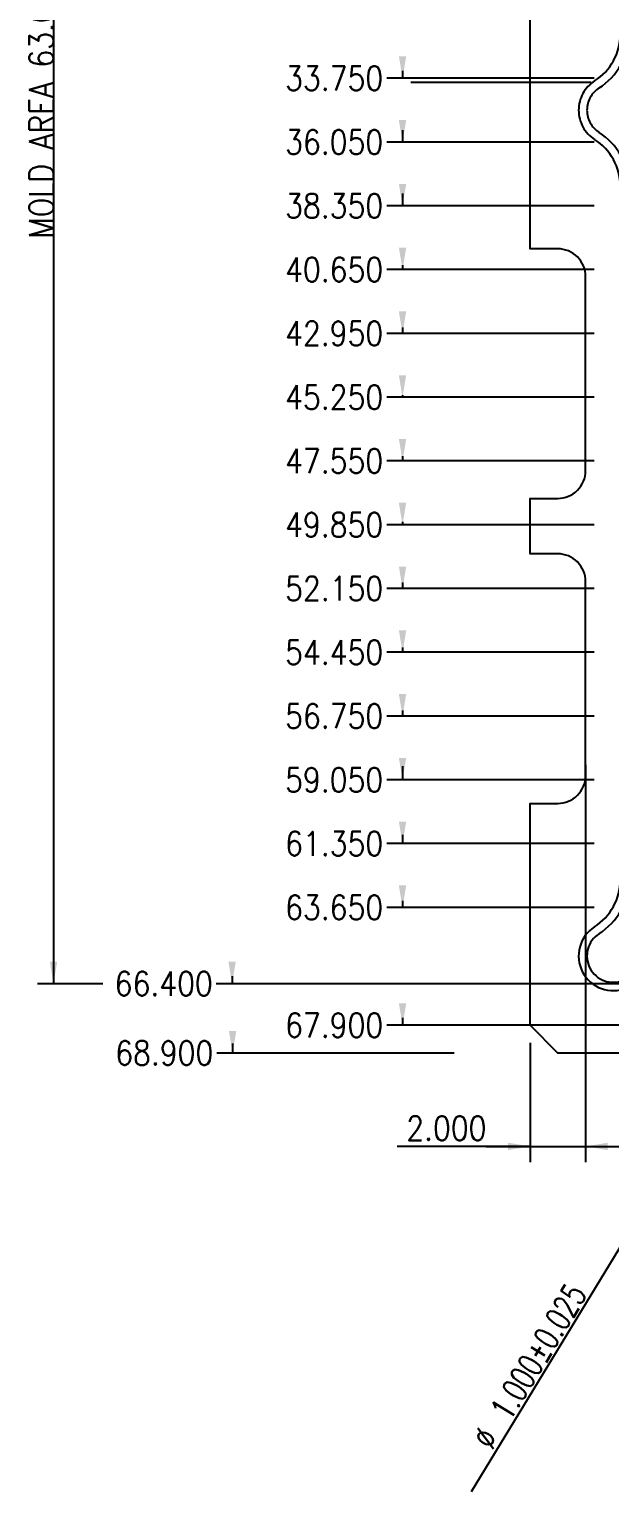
# Model space of a CAD drawing. Header units: millimetres. Extents: x 333 to 425, y 98 to 205.
# Drawn here: x 333.2 to 354.1, y 98 to 150.8 of the extents above; entities that cross this region are included whole.
import ezdxf

# ---------------------------------------------------------------- set-up
doc = ezdxf.new("R2010")
doc.units = ezdxf.units.MM
doc.linetypes.add('CENTER', pattern=[12, 7.5, -1.5, 1.5, -1.5])
doc.linetypes.add('PHANTOM', pattern=[15, 7.5, -1.5, 1.5, -1.5, 1.5, -1.5])
doc.layers.add('2', color=7, linetype='Continuous')
doc.layers.add('2D', color=4, linetype='Continuous')
doc.styles.get("Standard").update_dxf_attribs({"font": 'ROMANS', "bigfont": 'EXTFONT2'})

msp = doc.modelspace()

# ---------------------------------------------------------------- linework, layer by layer
at = {"layer": '2', "linetype": 'Continuous'}
msp.add_lwpolyline([(415.315, 113.858), (352.212, 113.858), (351.212, 114.858), (351.212, 122.858), (352.212, 122.858, 0.414214), (353.212, 123.858), (353.212, 130.858, 0.414214), (352.212, 131.858), (351.212, 131.858), (351.212, 133.858), (352.212, 133.858, 0.414214), (353.212, 134.858), (353.212, 141.858, 0.414214), (352.212, 142.858), (351.212, 142.858), (351.212, 152.858)], format="xyb", dxfattribs=at)
at = {"layer": '2D', "color": 7, "linetype": 'Continuous'}
for p, q in [((334.029, 179.358), (334.029, 116.358)), ((346.613, 149.274), (346.613, 149.008)), ((353.527, 149.008), (346.041, 149.008)), ((353.527, 146.708), (346.041, 146.708)), ((346.613, 147.132), (346.613, 146.708)), ((346.613, 144.857), (346.613, 144.408)), ((353.527, 144.408), (346.041, 144.408)), ((353.527, 142.108), (346.041, 142.108)), ((346.613, 142.27), (346.613, 142.108)), ((353.527, 139.808), (346.041, 139.808)), ((346.613, 140.017), (346.613, 139.808)), ((353.527, 137.508), (346.041, 137.508)), ((346.613, 137.586), (346.613, 137.508)), ((353.527, 135.208), (346.041, 135.208)), ((346.613, 135.378), (346.613, 135.208)), ((353.527, 132.908), (346.041, 132.908)), ((346.613, 133.013), (346.613, 132.908)), ((346.613, 130.827), (346.613, 130.608)), ((353.527, 130.608), (346.041, 130.608)), ((353.527, 128.308), (346.041, 128.308)), ((346.613, 128.485), (346.613, 128.308)), ((346.613, 126.21), (346.613, 126.008)), ((353.527, 126.008), (346.041, 126.008)), ((346.613, 124.203), (346.613, 123.708)), ((353.212, 124.249), (353.212, 109.918)), ((353.527, 123.708), (346.041, 123.708)), ((353.527, 121.408), (346.041, 121.408)), ((346.613, 121.727), (346.613, 121.408)), ((346.613, 119.34), (346.613, 119.108)), ((353.527, 119.108), (346.041, 119.108)), ((340.468, 116.625), (340.468, 116.358)), ((335.801, 116.358), (333.457, 116.358)), ((354.827, 116.358), (339.896, 116.358)), ((354.827, 116.358), (340.063, 116.358)), ((346.613, 115.122), (346.613, 114.858)), ((358.9, 114.858), (346.041, 114.858)), ((340.485, 114.197), (340.485, 113.858)), ((359.052, 114.43), (349.09, 98.036)), ((351.212, 114.223), (351.212, 109.918)), ((348.473, 113.858), (339.914, 113.858)), ((351.212, 110.49), (346.418, 110.49)), ((349.624, 110.49), (354.799, 110.49))]:
    msp.add_line(p, q, dxfattribs=at)
at = {"layer": '2D', "color": 7, "linetype": 'CENTER'}
msp.add_line((413.412, 148.858), (346.912, 148.858), dxfattribs=at)
at = {"layer": '2D', "color": 3, "linetype": 'PHANTOM'}
for points in [[(354.462, 145.119, 0.255924), (353.538, 146.804, -0.547723), (353.538, 148.911, 0.255924), (354.462, 150.596), (354.462, 175.619, 0.255924), (353.538, 177.304, -0.916659), (354.692, 179.511, 0.09902), (355.462, 179.358), (409.462, 179.358, 0.09902), (410.231, 179.511, -0.916659), (411.385, 177.304, 0.255924), (410.462, 175.619), (410.462, 150.596, 0.255924), (411.385, 148.911, -0.547723), (411.385, 146.804, 0.255924), (410.462, 145.119), (410.462, 120.096, 0.255924), (411.385, 118.411, -0.916659), (410.231, 116.204, 0.09902), (409.462, 116.358), (355.462, 116.358, 0.09902), (354.692, 116.204, -0.916659), (353.538, 118.411, 0.255924), (354.462, 120.096)], [(354.762, 145.119, 0.255924), (353.7, 147.057, -0.547723), (353.7, 148.658, 0.255924), (354.762, 150.596), (354.762, 175.619, 0.255924), (353.7, 177.557, -0.916659), (354.577, 179.235, 0.09902), (355.462, 179.058), (409.462, 179.058, 0.09902), (410.346, 179.235, -0.916659), (411.223, 177.557, 0.255924), (410.162, 175.619), (410.162, 150.596, 0.255924), (411.223, 148.658, -0.547723), (411.223, 147.057, 0.255924), (410.162, 145.119), (410.162, 120.096, 0.255924), (411.223, 118.158, -0.916659), (410.346, 116.481, 0.09902), (409.462, 116.658), (355.462, 116.658, 0.09902), (354.577, 116.481, -0.916659), (353.7, 118.158, 0.255924), (354.762, 120.096)]]:
    msp.add_lwpolyline(points, format="xyb", close=True, dxfattribs=at)
at = {"layer": '2D', "color": 7}
for points in [[(346.48, 149.801), (346.745, 149.801), (346.613, 149.008)], [(346.48, 147.501), (346.745, 147.501), (346.613, 146.708)], [(346.48, 145.201), (346.745, 145.201), (346.613, 144.408)], [(346.48, 142.901), (346.745, 142.901), (346.613, 142.108)], [(346.48, 140.601), (346.745, 140.601), (346.613, 139.808)], [(346.48, 138.301), (346.745, 138.301), (346.613, 137.508)], [(346.48, 136.001), (346.745, 136.001), (346.613, 135.208)], [(346.48, 133.701), (346.745, 133.701), (346.613, 132.908)], [(346.48, 131.401), (346.745, 131.401), (346.613, 130.608)], [(346.48, 129.101), (346.745, 129.101), (346.613, 128.308)], [(346.48, 126.801), (346.745, 126.801), (346.613, 126.008)], [(346.48, 124.501), (346.745, 124.501), (346.613, 123.708)], [(346.48, 122.201), (346.745, 122.201), (346.613, 121.408)], [(346.48, 119.901), (346.745, 119.901), (346.613, 119.108)], [(333.897, 117.151), (334.161, 117.151), (334.029, 116.358)], [(340.336, 117.151), (340.6, 117.151), (340.468, 116.358)], [(346.48, 115.651), (346.745, 115.651), (346.613, 114.858)], [(340.353, 114.651), (340.618, 114.651), (340.485, 113.858)], [(350.418, 110.622), (350.418, 110.357), (351.212, 110.49)], [(354.005, 110.357), (354.005, 110.622), (353.212, 110.49)]]:
    msp.add_solid(points, dxfattribs=at)

# ---------------------------------------------------------------- texts
at = {"layer": '2D', "color": 7, "char_height": 0.875, "attachment_point": 8}
for s, insert, rotation in [('\\W0.857143;MOLD AREA 63.000', (334.029, 148.076), 90), ('\\W0.714286;∅\u30001.000±0.025', (351.569, 102.335), 58.7)]:
    msp.add_mtext(s, dxfattribs=dict(at, insert=insert, rotation=rotation))
at = {"layer": '2D', "color": 7, "char_height": 0.875}
for s, insert, attachment_point in [('\\W0.857143;33.750', (345.916, 149.008), 6), ('\\W0.857143;36.050', (345.916, 146.708), 6), ('\\W0.857143;38.350', (345.916, 144.408), 6), ('\\W0.857143;40.650', (345.916, 142.108), 6), ('\\W0.857143;42.950', (345.916, 139.808), 6), ('\\W0.857143;45.250', (345.916, 137.508), 6), ('\\W0.857143;47.550', (345.916, 135.208), 6), ('\\W0.857143;49.850', (345.916, 132.908), 6), ('\\W0.857143;52.150', (345.916, 130.608), 6), ('\\W0.857143;54.450', (345.916, 128.308), 6), ('\\W0.857143;56.750', (345.916, 126.008), 6), ('\\W0.857143;59.050', (345.916, 123.708), 6), ('\\W0.857143;61.350', (345.916, 121.408), 6), ('\\W0.857143;63.650', (345.916, 119.108), 6), ('\\W0.857143;66.400', (339.771, 116.358), 6), ('\\W0.857143;67.900', (345.916, 114.858), 6), ('\\W0.857143;68.900', (339.789, 113.858), 6), ('\\W0.857143;2.000', (348.193, 110.708), 8)]:
    msp.add_mtext(s, dxfattribs=dict(at, insert=insert, attachment_point=attachment_point))

doc.saveas('drawing.dxf')
